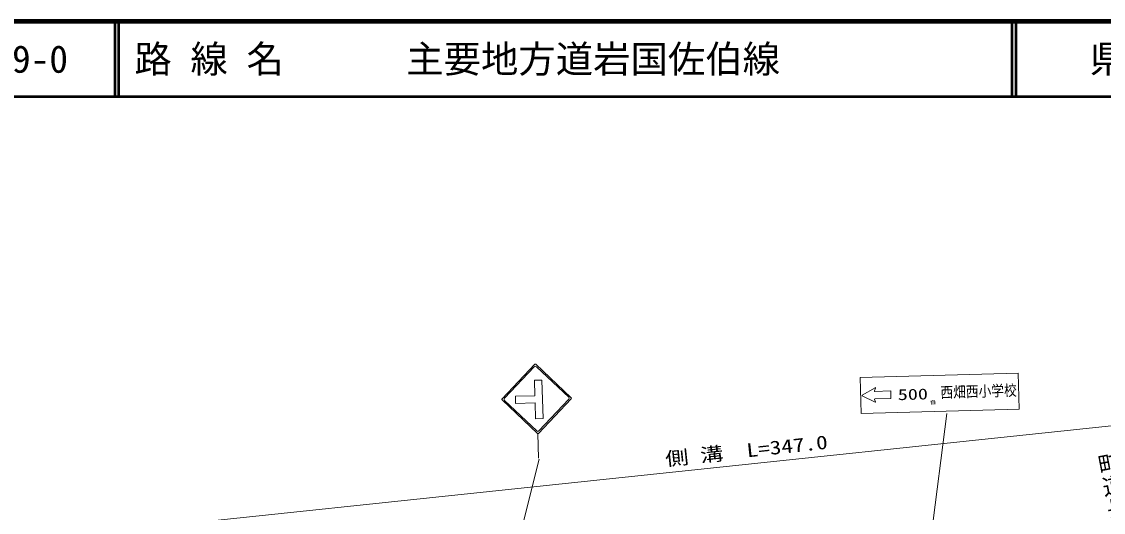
# Model space of a CAD drawing. Units: millimetres, scale not verified. Extents: x 40000 to 680000, y 20000 to 380000.
# Drawn here: x 165296 to 309979, y 314386 to 380000 of the extents above; entities that cross this region are included whole.
import ezdxf
from ezdxf.enums import TextEntityAlignment as Align

# ---------------------------------------------------------------- set-up
doc = ezdxf.new("R2010")
doc.units = ezdxf.units.MM
doc.header["$LTSCALE"] = 1000
for name, color, linetype, lineweight in [('M-TTL', 2, 'Continuous', 140), ('M-TTL-LINE', 7, 'Continuous', 50), ('S-BGD', 1, 'Continuous', 13), ('S-BGD-HTXT', 6, 'Continuous', 13)]:
    doc.layers.add(name, color=color, linetype=linetype, lineweight=lineweight)
doc.layers.add('M-TTL-TXT', color=7, linetype='Continuous')
doc.styles.add('@ＭＳ ゴシック', font='')
doc.styles.add('ＭＳ ゴシック', font='')
doc.styles.get('@ＭＳ ゴシック').set_extended_font_data('@MS Gothic')
doc.styles.get('ＭＳ ゴシック').set_extended_font_data('MS Gothic')

msp = doc.modelspace()

# ---------------------------------------------------------------- linework, layer by layer
at = {"layer": 'M-TTL'}
msp.add_line((680000, 380000), (40000, 380000), dxfattribs=at)
at = {"layer": 'M-TTL-LINE'}
for p, q in [((177750, 380000), (177750, 370000)), ((178250, 380000), (178250, 370000)), ((297750, 380000), (297750, 370000)), ((298250, 380000), (298250, 370000)), ((40000, 370000), (680000, 370000))]:
    msp.add_line(p, q, dxfattribs=at)
at = {"layer": 'S-BGD'}
for p, q in [((233918, 334185), (229546, 329557)), ((233857, 333858), (229869, 329637)), ((238790, 329720), (234060, 334189)), ((238463, 329781), (234140, 333866)), ((277460, 332401), (298587, 333001)), ((298587, 333001), (298723, 328203)), ((233891, 332054), (234889, 332083)), ((233927, 329989), (233891, 332054)), ((235035, 326933), (234889, 332083)), ((277596, 327603), (277460, 332401)), ((231341, 329916), (233927, 329989)), ((231368, 328963), (231341, 329916)), ((277729, 330039), (279464, 331055)), ((279439, 329110), (277731, 329976)), ((279516, 331011), (279364, 330614)), ((279398, 330565), (281525, 330625)), ((281565, 329605), (281536, 330627)), ((229550, 329415), (234281, 324946)), ((229877, 329354), (234201, 325269)), ((231368, 328963), (233999, 329038)), ((233977, 329037), (234037, 326905)), ((234422, 324950), (238794, 329579)), ((238471, 329499), (234483, 325277)), ((279380, 329497), (279489, 329153)), ((281565, 329605), (279413, 329544)), ((298723, 328203), (277596, 327603)), ((289043, 327620), (285631, 300696)), ((234037, 326905), (235035, 326933)), ((234353, 324919), (234446, 321646)), ((226546, 289563), (234522, 321518))]:
    msp.add_line(p, q, dxfattribs=at)
for centre, radius, start, end in [((234002, 333721), 200, 46.62796, 136.62796), ((233991, 334116), 100, 46.62796, 136.62796), ((277747, 330008), 36, 120.34775, 243.13025), ((279397, 330601), 36, 159.01813, 271.62798), ((279482, 331024), 36, 339.01813, 120.34775), ((229619, 329488), 100, 136.62796, 226.62798), ((230014, 329499), 200, 136.62796, 226.62798), ((238326, 329636), 200, 316.62798, 46.62797), ((238722, 329647), 100, 316.62798, 46.62797), ((279414, 329508), 36, 91.62796, 197.74084), ((279455, 329143), 36, 243.13025, 17.74083), ((234338, 325415), 200, 226.62798, 316.62798), ((234349, 325019), 100, 226.62798, 316.62798)]:
    msp.add_arc(centre, radius, start, end, dxfattribs=at)
at = {"layer": 'S-BGD-HTXT'}
msp.add_line((157650, 309786), (419792, 337402), dxfattribs=at)

# ---------------------------------------------------------------- texts
at = {"layer": 'M-TTL-TXT', "style": 'ＭＳ ゴシック'}
for s, p in [('19-0', (161521, 375000)), ('路 線 名', (180380, 375000)), ('主要地方道岩国佐伯線', (216734, 375000))]:
    msp.add_text(s, height=3666, dxfattribs=at).set_placement(p, align=Align.MIDDLE_LEFT)
msp.add_text('県\u3000名', height=3666, dxfattribs=at).set_placement((315625, 375000), align=Align.MIDDLE_CENTER)
at = {"layer": 'S-BGD', "style": 'ＭＳ ゴシック'}
for s, height, width, p in [('西畑西小学校', 1466, 0.85, (288222, 329252)), ('500', 1466, 1.35, (282513, 328941)), ('m', 733, 1.35, (286865, 328575))]:
    msp.add_text(s, height=height, rotation=1.7, dxfattribs=dict(at, width=width)).set_placement(p, align=Align.BOTTOM_LEFT)
at = {"layer": 'S-BGD', "style": '@ＭＳ ゴシック'}
msp.add_text('町道長野線', height=2199, rotation=280.9, dxfattribs=at).set_placement((308726, 322056), align=Align.BOTTOM_LEFT)
at = {"layer": 'S-BGD-HTXT', "style": 'ＭＳ ゴシック', "width": 1.25}
msp.add_text('側 溝  L=347.0', height=1833, rotation=6.1, dxfattribs=at).set_placement((251541, 320033), align=Align.BOTTOM_LEFT)

doc.saveas('drawing.dxf')
